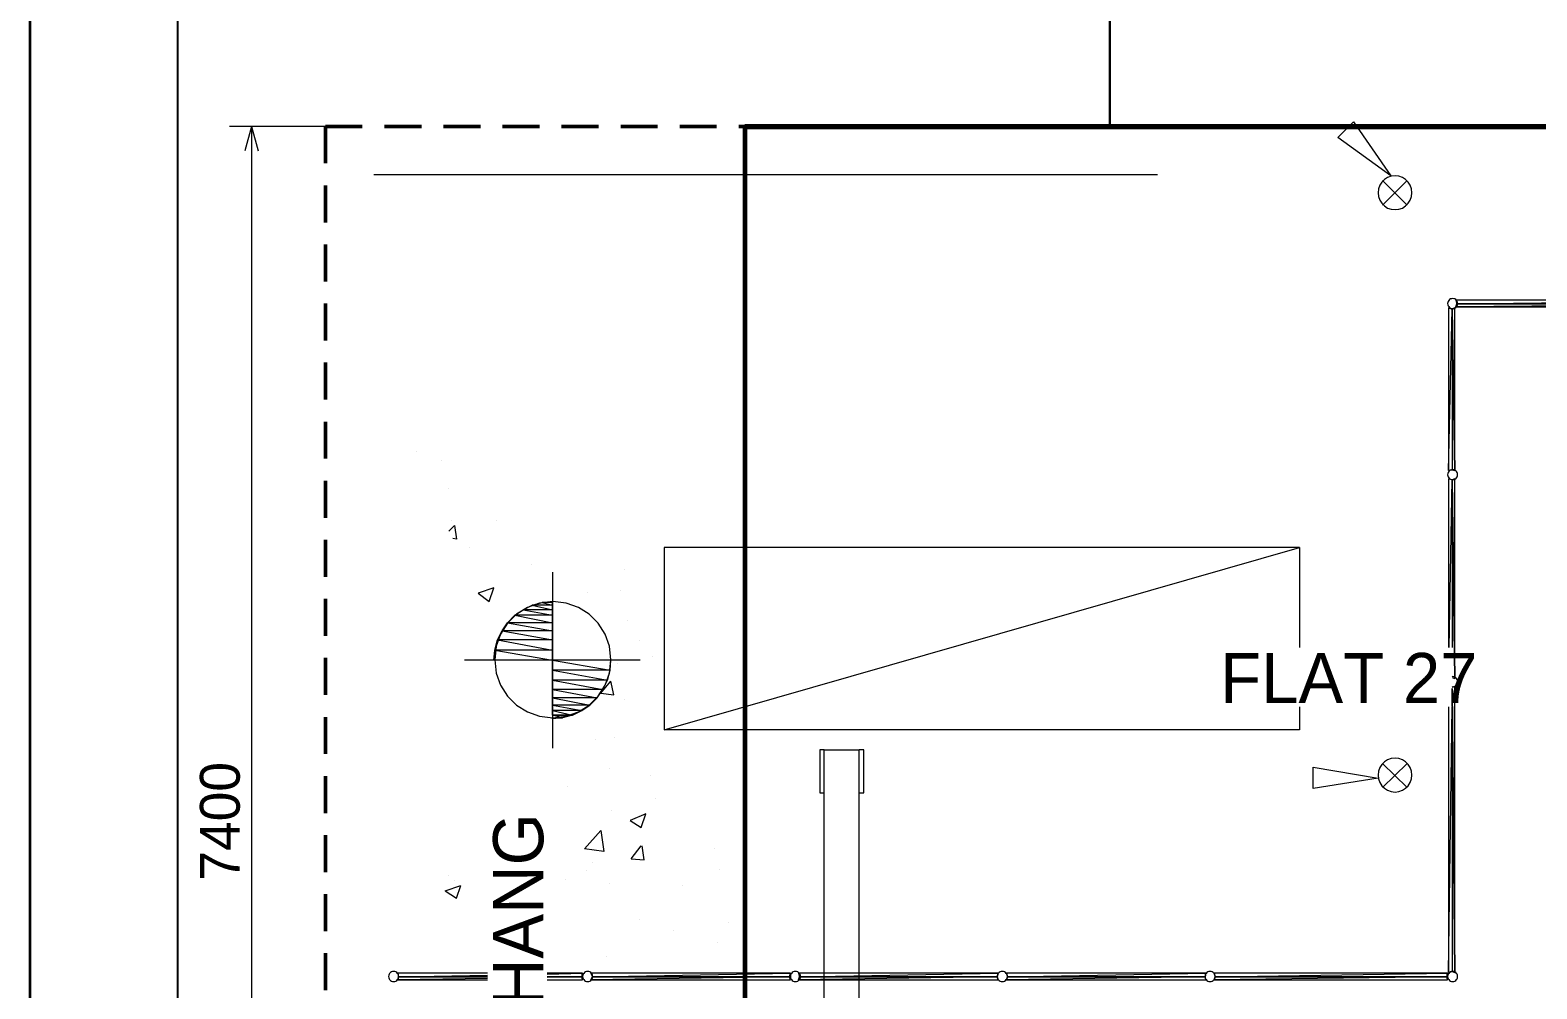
# Paper-space layout '01 Roof Support Layout' of a CAD drawing. Header units: millimetres. Extents: x 5 to 415, y 5 to 292.
# Drawn here: x 5 to 107.1, y 97.3 to 162.2 of the extents above; entities that cross this region are included whole.
import ezdxf
from ezdxf.enums import TextEntityAlignment as Align

# ---------------------------------------------------------------- set-up
doc = ezdxf.new("R2010")
doc.units = ezdxf.units.MM
doc.linetypes.add('DASHED_REVIEW', pattern=[4, 2.5, -1.5])
for name, color, linetype in [('BEAMS', 7, 'Continuous'), ('DIMENSIONS', 7, 'Continuous'), ('EXISTING', 7, 'Continuous'), ('FRAME', 7, 'Continuous'), ('LOAD_BEARING_WALLS', 7, 'Continuous'), ('OVERHANG_SUPPORT', 7, 'Continuous'), ('PROPOSED', 7, 'Continuous'), ('TEXT', 7, 'Continuous')]:
    doc.layers.add(name, color=color, linetype=linetype)

# ---------------------------------------------------------------- blocks, each defined once
blk = doc.blocks.new('SHEET_01')
at = {"layer": 'BEAMS', "color": 7, "linetype": 'DASHED_REVIEW', "lineweight": 50}
for q in [(53.4, 155.66), (25, 61.54)]:
    blk.add_line((25, 155.66), q, dxfattribs=at)
at = {"layer": 'DIMENSIONS', "color": 7, "linetype": 'Continuous', "lineweight": 13}
for p, q in [((25, 155.66), (18.5, 155.66)), ((20, 155.66), (19.55, 154.01)), ((20, 155.66), (20, 61.54)), ((20, 155.66), (20.45, 154.01))]:
    blk.add_line(p, q, dxfattribs=at)
at = {"layer": 'EXISTING', "color": 7, "linetype": 'Continuous', "lineweight": 30}
blk.add_line((78.13, 155.66), (78.13, 245), dxfattribs=at)
at = {"layer": 'EXISTING', "color": 254, "lineweight": 13}
blk.add_line((78.07, 155.66), (53.4, 155.66), dxfattribs=at)
at = {"layer": 'EXISTING', "color": 7, "lineweight": 30}
blk.add_line((53.4, 155.66), (78.13, 155.66), dxfattribs=at)
at = {"layer": 'EXISTING', "color": 254, "linetype": 'Continuous', "lineweight": 13}
for p, q in [((93.57, 154.91), (94.63, 155.97)), ((94.63, 155.97), (97.17, 152.31)), ((97.17, 152.31), (93.57, 154.91)), ((29.22, 152.37), (28.29, 152.37)), ((81.36, 152.37), (28.29, 152.37)), ((81.36, 152.37), (29.22, 152.37)), ((96.94, 152.19), (96.73, 152.06)), ((97.18, 152.28), (96.94, 152.19)), ((97.45, 152.31), (97.18, 152.28)), ((97.71, 152.28), (97.45, 152.31)), ((97.95, 152.19), (97.71, 152.28)), ((98.16, 152.06), (97.95, 152.19)), ((96.33, 151.43), (96.3, 151.16)), ((96.3, 151.16), (96.33, 150.9)), ((96.42, 151.67), (96.33, 151.43)), ((96.55, 151.88), (96.42, 151.67)), ((96.73, 152.06), (96.55, 151.88)), ((96.61, 152), (98.28, 150.33)), ((96.61, 150.33), (98.28, 152)), ((98.34, 151.88), (98.16, 152.06)), ((98.48, 151.67), (98.34, 151.88)), ((98.56, 151.43), (98.48, 151.67)), ((98.59, 151.16), (98.56, 151.43)), ((98.56, 150.9), (98.59, 151.16)), ((96.33, 150.9), (96.42, 150.66)), ((96.42, 150.66), (96.55, 150.45)), ((96.55, 150.45), (96.73, 150.27)), ((96.73, 150.27), (96.94, 150.13)), ((96.94, 150.13), (97.18, 150.05)), ((97.18, 150.05), (97.45, 150.02)), ((97.45, 150.02), (97.71, 150.05)), ((97.71, 150.05), (97.95, 150.13)), ((97.95, 150.13), (98.16, 150.27)), ((98.16, 150.27), (98.34, 150.45)), ((98.34, 150.45), (98.48, 150.66)), ((98.48, 150.66), (98.56, 150.9)), ((101.07, 143.38), (101.07, 132.35)), ((101.32, 143.26), (101.07, 143.38)), ((101.07, 132.35), (101.32, 143.26)), ((101.51, 143.38), (101.32, 143.26)), ((101.32, 143.26), (101.32, 132.41)), ((101.51, 132.35), (101.32, 143.26)), ((101.32, 143.26), (101.51, 132.35)), ((101.51, 132.35), (101.51, 143.38)), ((120.98, 143.88), (101.57, 143.88)), ((101.57, 143.88), (101.63, 143.63)), ((120.85, 143.63), (101.57, 143.44)), ((101.57, 143.44), (101.63, 143.63)), ((101.57, 143.44), (120.98, 143.44)), ((101.63, 143.63), (120.98, 143.88)), ((101.63, 143.63), (120.85, 143.63)), ((120.85, 143.63), (101.63, 143.63)), ((31.2, 133.65), (31.2, 133.65)), ((32.87, 133.03), (32.87, 133.03)), ((101.32, 132.41), (101.07, 132.35)), ((101.32, 131.73), (101.07, 131.79)), ((101.07, 131.79), (101.07, 120.37)), ((101.11, 120.37), (101.32, 131.73)), ((101.32, 132.41), (101.51, 132.35)), ((101.51, 131.79), (101.32, 131.73)), ((101.51, 118.27), (101.32, 131.73)), ((101.32, 131.73), (101.51, 118.27)), ((101.32, 131.73), (101.32, 120.37)), ((101.51, 118.27), (101.51, 131.79)), ((33.31, 131.17), (33.31, 131.17)), ((33.37, 128.25), (33.74, 128.63)), ((33.56, 129), (33.56, 129)), ((33.74, 128.63), (33.87, 127.7)), ((36.59, 129), (36.59, 129)), ((33.87, 127.7), (33.62, 127.76)), ((34.73, 127.14), (34.73, 127.14)), ((47.94, 127.14), (47.94, 114.8)), ((47.94, 114.8), (90.97, 127.14)), ((90.97, 127.14), (47.94, 127.14)), ((90.97, 127.14), (90.97, 120.37)), ((38.95, 125.96), (38.95, 125.96)), ((45.27, 125.65), (45.27, 125.65)), ((36.41, 124.41), (35.35, 124.04)), ((35.35, 124.04), (36.1, 123.48)), ((36.1, 123.48), (36.41, 124.41)), ((42.73, 124.1), (42.73, 124.1)), ((44.96, 124.22), (44.96, 124.22)), ((45.46, 122.18), (45.46, 122.18)), ((46.27, 120.81), (46.27, 120.81)), ((47.13, 119.76), (47.13, 119.76)), ((44.78, 119.26), (44.78, 119.26)), ((43.66, 117.28), (44.34, 118.09)), ((44.53, 117.16), (44.34, 118.09)), ((101.32, 118.33), (101.51, 118.27)), ((101.51, 117.71), (101.32, 117.65)), ((101.51, 98.37), (101.32, 117.6)), ((101.32, 117.6), (101.51, 98.37)), ((101.51, 98.37), (101.51, 117.71)), ((41.55, 116.35), (41.55, 116.35)), ((43.66, 117.28), (44.53, 117.16)), ((45.27, 116.85), (45.27, 116.85)), ((90.97, 116.35), (90.97, 114.8)), ((101.07, 98.37), (101.31, 116.35)), ((101.07, 116.35), (101.07, 98.37)), ((101.32, 116.35), (101.32, 98.43)), ((44.59, 114.3), (44.59, 114.3)), ((90.97, 114.8), (47.94, 114.8)), ((43.29, 114.12), (43.29, 114.12)), ((96.55, 112.45), (96.42, 112.24)), ((96.73, 112.63), (96.55, 112.45)), ((96.61, 112.51), (98.28, 110.89)), ((96.61, 110.89), (98.28, 112.51)), ((96.94, 112.76), (96.73, 112.63)), ((97.18, 112.85), (96.94, 112.76)), ((97.45, 112.88), (97.18, 112.85)), ((97.71, 112.85), (97.45, 112.88)), ((97.95, 112.76), (97.71, 112.85)), ((98.16, 112.63), (97.95, 112.76)), ((98.34, 112.45), (98.16, 112.63)), ((98.48, 112.24), (98.34, 112.45)), ((44.22, 112.2), (44.22, 112.2)), ((47.01, 111.7), (47.01, 111.7)), ((91.9, 112.26), (96.3, 111.51)), ((91.9, 110.83), (91.9, 112.26)), ((96.3, 111.51), (91.9, 110.83)), ((96.33, 111.99), (96.3, 111.73)), ((96.3, 111.73), (96.33, 111.47)), ((96.42, 112.24), (96.33, 111.99)), ((96.33, 111.47), (96.42, 111.23)), ((98.56, 111.99), (98.48, 112.24)), ((98.48, 111.23), (98.56, 111.47)), ((98.59, 111.73), (98.56, 111.99)), ((98.56, 111.47), (98.59, 111.73)), ((41.37, 110.96), (41.37, 110.96)), ((96.42, 111.23), (96.55, 111.01)), ((96.55, 111.01), (96.73, 110.84)), ((96.73, 110.84), (96.94, 110.7)), ((96.94, 110.7), (97.18, 110.61)), ((97.18, 110.61), (97.45, 110.58)), ((97.45, 110.58), (97.71, 110.61)), ((97.71, 110.61), (97.95, 110.7)), ((97.95, 110.7), (98.16, 110.84)), ((98.16, 110.84), (98.34, 111.01)), ((98.34, 111.01), (98.48, 111.23)), ((44.41, 109.34), (44.41, 109.34)), ((47.38, 110.15), (47.38, 110.15)), ((46.7, 109.1), (45.65, 108.66)), ((45.65, 108.66), (46.39, 108.17)), ((46.39, 108.17), (46.7, 109.1)), ((42.55, 106.74), (43.66, 107.98)), ((43.66, 107.98), (43.85, 106.55)), ((43.85, 106.55), (42.55, 106.74)), ((45.71, 106.06), (46.39, 106.93)), ((46.58, 106), (46.45, 106.93)), ((51.35, 106.74), (51.35, 106.74)), ((42.67, 105.25), (42.67, 105.25)), ((43.1, 105.81), (43.1, 105.81)), ((45.71, 106.06), (46.58, 106)), ((51.72, 105.31), (51.72, 105.31)), ((33.12, 103.89), (34.18, 104.26)), ((33.31, 104.94), (33.31, 104.94)), ((33.74, 104.57), (33.74, 104.57)), ((33.87, 103.39), (34.18, 104.26)), ((41.24, 104.63), (41.24, 104.63)), ((44.22, 104.38), (44.22, 104.38)), ((49.18, 104.26), (49.18, 104.26)), ((33.12, 103.89), (33.87, 103.39)), ((33.99, 103.76), (33.99, 103.76)), ((46.27, 101.97), (46.27, 101.97)), ((48.56, 101.22), (48.56, 101.22)), ((52.28, 101.72), (52.28, 101.72)), ((51.54, 100.42), (51.54, 100.42)), ((44.03, 99.42), (44.03, 99.42)), ((29.9, 98.31), (29.96, 98.06)), ((35.98, 98.31), (29.9, 98.31)), ((29.9, 97.87), (29.96, 98.06)), ((29.96, 98.06), (35.98, 98.18)), ((29.96, 98.06), (35.98, 98.06)), ((35.98, 98.06), (29.96, 98.06)), ((40.01, 98.26), (42.42, 98.31)), ((42.42, 98.31), (40.01, 98.31)), ((40.01, 98.06), (42.36, 98.06)), ((42.36, 98.06), (40.01, 98.02)), ((42.36, 98.06), (40.01, 98.06)), ((42.42, 98.31), (42.36, 98.06)), ((42.42, 97.87), (42.36, 98.06)), ((56.5, 98.31), (42.98, 98.31)), ((42.98, 98.31), (43.1, 98.06)), ((56.43, 98.06), (42.98, 97.87)), ((42.98, 97.87), (43.1, 98.06)), ((43.1, 98.06), (56.5, 98.31)), ((43.1, 98.06), (56.43, 98.06)), ((56.43, 98.06), (43.1, 98.06)), ((56.5, 98.31), (56.43, 98.06)), ((56.5, 97.87), (56.43, 98.06)), ((70.57, 98.31), (57.05, 98.31)), ((57.05, 98.31), (57.12, 98.06)), ((70.51, 98.06), (57.05, 97.87)), ((57.05, 97.87), (57.12, 98.06)), ((57.12, 98.06), (70.57, 98.31)), ((57.12, 98.06), (70.51, 98.06)), ((70.51, 98.06), (57.12, 98.06)), ((70.57, 98.31), (70.51, 98.06)), ((70.57, 97.87), (70.51, 98.06)), ((84.64, 98.31), (71.13, 98.31)), ((71.13, 98.31), (71.19, 98.06)), ((84.58, 98.06), (71.13, 97.87)), ((71.13, 97.87), (71.19, 98.06)), ((71.19, 98.06), (84.64, 98.31)), ((71.19, 98.06), (84.58, 98.06)), ((84.58, 98.06), (71.19, 98.06)), ((84.64, 98.31), (84.58, 98.06)), ((84.64, 97.87), (84.58, 98.06)), ((101.01, 98.31), (85.2, 98.31)), ((85.2, 98.31), (85.26, 98.06)), ((100.95, 98.06), (85.2, 97.87)), ((85.2, 97.87), (85.26, 98.06)), ((85.26, 98.06), (101.01, 98.31)), ((85.26, 98.06), (100.95, 98.06)), ((100.95, 98.06), (85.26, 98.06)), ((101.01, 98.31), (100.95, 98.06)), ((101.01, 97.87), (100.95, 98.06)), ((101.32, 98.43), (101.07, 98.37)), ((101.32, 98.43), (101.51, 98.37)), ((35.98, 97.96), (29.9, 97.87)), ((29.9, 97.87), (35.98, 97.87)), ((40.01, 97.87), (42.42, 97.87)), ((42.98, 97.87), (56.5, 97.87)), ((57.05, 97.87), (70.57, 97.87)), ((71.13, 97.87), (84.64, 97.87)), ((85.2, 97.87), (101.01, 97.87))]:
    blk.add_line(p, q, dxfattribs=at)
at = {"layer": 'FRAME', "color": 7, "linetype": 'Continuous', "lineweight": 35}
blk.add_line((5, 5), (5, 292), dxfattribs=at)
at = {"layer": 'FRAME', "color": 7, "linetype": 'Continuous', "lineweight": 25}
blk.add_line((15, 16), (15, 277), dxfattribs=at)
at = {"layer": 'LOAD_BEARING_WALLS', "color": 7, "lineweight": 70}
blk.add_line((53.4, 155.66), (136.48, 155.66), dxfattribs=at)
at = {"layer": 'OVERHANG_SUPPORT', "color": 7, "linetype": 'Continuous', "lineweight": 60}
blk.add_line((53.4, 155.66), (53.4, 61.54), dxfattribs=at)
at = {"layer": 'PROPOSED', "color": 250, "linetype": 'Continuous', "lineweight": 13}
for p, q in [((101.14, 143.93), (101.09, 143.87)), ((101.2, 143.97), (101.14, 143.93)), ((101.27, 143.99), (101.2, 143.97)), ((101.35, 144), (101.27, 143.99)), ((101.43, 143.99), (101.35, 144)), ((101.5, 143.97), (101.43, 143.99)), ((101.57, 143.93), (101.5, 143.97)), ((101.62, 143.87), (101.57, 143.93)), ((101.02, 143.74), (101.01, 143.66)), ((101.01, 143.66), (101.02, 143.58)), ((101.05, 143.81), (101.02, 143.74)), ((101.02, 143.58), (101.05, 143.51)), ((101.09, 143.87), (101.05, 143.81)), ((101.05, 143.51), (101.09, 143.45)), ((101.09, 143.45), (101.14, 143.39)), ((101.14, 143.39), (101.2, 143.35)), ((101.2, 143.35), (101.27, 143.33)), ((101.27, 143.33), (101.35, 143.32)), ((101.35, 143.32), (101.43, 143.33)), ((101.43, 143.33), (101.5, 143.35)), ((101.5, 143.35), (101.57, 143.39)), ((101.63, 143.63), (101.57, 143.44)), ((101.57, 143.39), (101.62, 143.45)), ((101.66, 143.81), (101.62, 143.87)), ((101.62, 143.45), (101.66, 143.51)), ((101.68, 143.74), (101.66, 143.81)), ((101.66, 143.51), (101.68, 143.58)), ((101.69, 143.66), (101.68, 143.74)), ((101.68, 143.58), (101.69, 143.66)), ((101.02, 132.15), (101.01, 132.07)), ((101.01, 132.07), (101.02, 131.99)), ((101.05, 132.22), (101.02, 132.15)), ((101.02, 131.99), (101.05, 131.92)), ((101.09, 132.28), (101.05, 132.22)), ((101.05, 131.92), (101.09, 131.85)), ((101.07, 132.35), (101.32, 132.41)), ((101.14, 132.33), (101.09, 132.28)), ((101.09, 131.85), (101.14, 131.8)), ((101.2, 132.37), (101.14, 132.33)), ((101.14, 131.8), (101.2, 131.76)), ((101.27, 132.4), (101.2, 132.37)), ((101.2, 131.76), (101.27, 131.74)), ((101.35, 132.41), (101.27, 132.4)), ((101.27, 131.74), (101.35, 131.73)), ((101.43, 132.4), (101.35, 132.41)), ((101.35, 131.73), (101.43, 131.74)), ((101.5, 132.37), (101.43, 132.4)), ((101.43, 131.74), (101.5, 131.76)), ((101.57, 132.33), (101.5, 132.37)), ((101.5, 131.76), (101.57, 131.8)), ((101.62, 132.28), (101.57, 132.33)), ((101.57, 131.8), (101.62, 131.85)), ((101.66, 132.22), (101.62, 132.28)), ((101.62, 131.85), (101.66, 131.92)), ((101.68, 132.15), (101.66, 132.22)), ((101.66, 131.92), (101.68, 131.99)), ((101.69, 132.07), (101.68, 132.15)), ((101.68, 131.99), (101.69, 132.07)), ((40.38, 125.46), (40.38, 113.56)), ((37.94, 122.62), (37.33, 122.01)), ((37.34, 122.05), (37.83, 122.55)), ((37.83, 122.55), (38.39, 122.92)), ((40.38, 122.55), (37.83, 122.55)), ((37.83, 122.55), (40.38, 122.05)), ((38.68, 123.08), (37.94, 122.62)), ((38.39, 122.92), (39.01, 123.23)), ((40.38, 122.92), (38.39, 122.92)), ((38.39, 122.92), (40.38, 122.55)), ((39.5, 123.38), (38.68, 123.08)), ((39.01, 123.23), (39.69, 123.42)), ((40.38, 123.23), (39.01, 123.23)), ((39.01, 123.23), (40.38, 122.92)), ((40.41, 123.48), (39.5, 123.38)), ((39.69, 123.42), (40.38, 123.48)), ((40.38, 123.42), (39.69, 123.42)), ((39.69, 123.42), (40.38, 123.23)), ((40.38, 123.48), (40.38, 123.42)), ((40.38, 123.23), (40.38, 123.42)), ((40.38, 122.92), (40.38, 123.23)), ((40.38, 122.55), (40.38, 122.92)), ((40.38, 122.05), (40.38, 122.55)), ((41.31, 123.38), (40.41, 123.48)), ((42.14, 123.08), (41.31, 123.38)), ((42.87, 122.62), (42.14, 123.08)), ((43.48, 122.01), (42.87, 122.62)), ((36.66, 120.88), (36.97, 121.5)), ((37.33, 122.01), (36.87, 121.27)), ((36.97, 121.5), (37.34, 122.05)), ((40.38, 121.5), (36.97, 121.5)), ((36.97, 121.5), (40.38, 120.88)), ((40.38, 122.05), (37.34, 122.05)), ((37.34, 122.05), (40.38, 121.5)), ((40.38, 121.5), (40.38, 122.05)), ((40.38, 120.88), (40.38, 121.5)), ((43.94, 121.27), (43.48, 122.01)), ((36.47, 120.19), (36.66, 120.88)), ((36.57, 120.45), (36.47, 119.54)), ((36.87, 121.27), (36.57, 120.45)), ((40.38, 120.88), (36.66, 120.88)), ((36.66, 120.88), (40.38, 120.19)), ((40.38, 120.19), (40.38, 120.88)), ((44.24, 120.45), (43.94, 121.27)), ((44.34, 119.54), (44.24, 120.45)), ((46.33, 119.51), (34.42, 119.51)), ((36.41, 119.51), (36.47, 120.19)), ((40.38, 119.51), (36.41, 119.51)), ((40.38, 120.19), (36.47, 120.19)), ((36.47, 120.19), (40.38, 119.51)), ((36.47, 119.54), (36.57, 118.64)), ((40.38, 119.51), (40.38, 120.19)), ((44.34, 119.51), (40.38, 119.51)), ((40.38, 119.51), (44.28, 118.83)), ((40.38, 118.83), (40.38, 119.51)), ((44.24, 118.64), (44.34, 119.54)), ((44.28, 118.83), (44.34, 119.51)), ((36.57, 118.64), (36.87, 117.81)), ((44.28, 118.83), (40.38, 118.83)), ((40.38, 118.83), (44.1, 118.15)), ((40.38, 118.15), (40.38, 118.83)), ((43.94, 117.81), (44.24, 118.64)), ((44.1, 118.15), (44.28, 118.83)), ((101.35, 118.4), (101.32, 118.39)), ((101.43, 118.39), (101.35, 118.4)), ((101.5, 118.36), (101.43, 118.39)), ((36.87, 117.81), (37.33, 117.08)), ((44.1, 118.15), (40.38, 118.15)), ((40.38, 118.15), (43.79, 117.53)), ((40.38, 117.53), (40.38, 118.15)), ((43.79, 117.53), (40.38, 117.53)), ((40.38, 117.53), (43.41, 116.97)), ((40.38, 116.97), (40.38, 117.53)), ((43.41, 116.97), (43.79, 117.53)), ((43.48, 117.08), (43.94, 117.81)), ((43.79, 117.53), (44.1, 118.15)), ((101.32, 117.72), (101.35, 117.71)), ((101.35, 117.71), (101.43, 117.72)), ((101.43, 117.72), (101.5, 117.75)), ((101.57, 118.32), (101.5, 118.36)), ((101.5, 117.75), (101.57, 117.79)), ((101.62, 118.27), (101.57, 118.32)), ((101.57, 117.79), (101.62, 117.84)), ((101.66, 118.2), (101.62, 118.27)), ((101.62, 117.84), (101.66, 117.91)), ((101.68, 118.13), (101.66, 118.2)), ((101.66, 117.91), (101.68, 117.98)), ((101.69, 118.06), (101.68, 118.13)), ((101.68, 117.98), (101.69, 118.06)), ((37.33, 117.08), (37.94, 116.47)), ((37.94, 116.47), (38.68, 116.01)), ((43.41, 116.97), (40.38, 116.97)), ((40.38, 116.97), (42.92, 116.47)), ((40.38, 116.47), (40.38, 116.97)), ((42.92, 116.47), (40.38, 116.47)), ((40.38, 116.47), (42.36, 116.1)), ((40.38, 116.1), (40.38, 116.47)), ((42.14, 116.01), (42.87, 116.47)), ((42.36, 116.1), (42.92, 116.47)), ((42.87, 116.47), (43.48, 117.08)), ((42.92, 116.47), (43.41, 116.97)), ((38.68, 116.01), (39.5, 115.71)), ((39.5, 115.71), (40.41, 115.61)), ((42.36, 116.1), (40.38, 116.1)), ((40.38, 116.1), (41.74, 115.79)), ((40.38, 115.79), (40.38, 116.1)), ((41.74, 115.79), (40.38, 115.79)), ((40.38, 115.79), (40.38, 115.61)), ((41.06, 115.61), (40.38, 115.79)), ((40.38, 115.79), (41.74, 115.79)), ((40.38, 115.61), (41.06, 115.61)), ((41.06, 115.61), (40.38, 115.54)), ((40.38, 115.54), (40.38, 115.61)), ((40.41, 115.61), (41.31, 115.71)), ((41.74, 115.79), (41.06, 115.61)), ((41.31, 115.71), (42.14, 116.01)), ((41.74, 115.79), (42.36, 116.1)), ((58.79, 113.44), (58.48, 113.44)), ((58.48, 113.44), (58.48, 110.52)), ((58.79, 68.98), (58.79, 113.44)), ((58.79, 113.44), (61.15, 113.44)), ((61.15, 68.98), (61.15, 113.44)), ((61.46, 113.44), (61.15, 113.44)), ((61.46, 110.52), (61.46, 113.44)), ((58.48, 110.52), (58.79, 110.52)), ((61.15, 110.52), (61.46, 110.52)), ((29.29, 98.17), (29.28, 98.09)), ((29.28, 98.09), (29.29, 98.01)), ((29.31, 98.24), (29.29, 98.17)), ((29.29, 98.01), (29.31, 97.94)), ((29.35, 98.3), (29.31, 98.24)), ((29.41, 98.36), (29.35, 98.3)), ((29.47, 98.4), (29.41, 98.36)), ((29.54, 98.42), (29.47, 98.4)), ((29.62, 98.43), (29.54, 98.42)), ((29.7, 98.42), (29.62, 98.43)), ((29.77, 98.4), (29.7, 98.42)), ((29.83, 98.36), (29.77, 98.4)), ((29.89, 98.3), (29.83, 98.36)), ((29.93, 98.24), (29.89, 98.3)), ((29.96, 98.06), (29.9, 97.87)), ((29.95, 98.17), (29.93, 98.24)), ((29.93, 97.94), (29.95, 98.01)), ((29.96, 98.09), (29.95, 98.17)), ((29.95, 98.01), (29.96, 98.09)), ((42.36, 98.06), (42.42, 98.31)), ((42.43, 98.17), (42.42, 98.09)), ((42.42, 98.09), (42.43, 98.01)), ((42.46, 98.24), (42.43, 98.17)), ((42.43, 98.01), (42.46, 97.94)), ((42.5, 98.3), (42.46, 98.24)), ((42.55, 98.36), (42.5, 98.3)), ((42.61, 98.4), (42.55, 98.36)), ((42.68, 98.42), (42.61, 98.4)), ((42.76, 98.43), (42.68, 98.42)), ((42.84, 98.42), (42.76, 98.43)), ((42.91, 98.4), (42.84, 98.42)), ((42.98, 98.36), (42.91, 98.4)), ((43.03, 98.3), (42.98, 98.36)), ((43.1, 98.06), (42.98, 97.87)), ((43.07, 98.24), (43.03, 98.3)), ((43.09, 98.17), (43.07, 98.24)), ((43.07, 97.94), (43.09, 98.01)), ((43.1, 98.09), (43.09, 98.17)), ((43.09, 98.01), (43.1, 98.09)), ((56.43, 98.06), (56.5, 98.31)), ((56.51, 98.17), (56.5, 98.09)), ((56.5, 98.09), (56.51, 98.01)), ((56.53, 98.24), (56.51, 98.17)), ((56.51, 98.01), (56.53, 97.94)), ((56.57, 98.3), (56.53, 98.24)), ((56.62, 98.36), (56.57, 98.3)), ((56.69, 98.4), (56.62, 98.36)), ((56.76, 98.42), (56.69, 98.4)), ((56.84, 98.43), (56.76, 98.42)), ((56.92, 98.42), (56.84, 98.43)), ((56.99, 98.4), (56.92, 98.42)), ((57.05, 98.36), (56.99, 98.4)), ((57.1, 98.3), (57.05, 98.36)), ((57.12, 98.06), (57.05, 97.87)), ((57.14, 98.24), (57.1, 98.3)), ((57.17, 98.17), (57.14, 98.24)), ((57.14, 97.94), (57.17, 98.01)), ((57.18, 98.09), (57.17, 98.17)), ((57.17, 98.01), (57.18, 98.09)), ((70.51, 98.06), (70.57, 98.31)), ((70.52, 98.17), (70.51, 98.09)), ((70.51, 98.09), (70.52, 98.01)), ((70.54, 98.24), (70.52, 98.17)), ((70.52, 98.01), (70.54, 97.94)), ((70.58, 98.3), (70.54, 98.24)), ((70.64, 98.36), (70.58, 98.3)), ((70.7, 98.4), (70.64, 98.36)), ((70.77, 98.42), (70.7, 98.4)), ((70.85, 98.43), (70.77, 98.42)), ((70.93, 98.42), (70.85, 98.43)), ((71, 98.4), (70.93, 98.42)), ((71.06, 98.36), (71, 98.4)), ((71.12, 98.3), (71.06, 98.36)), ((71.16, 98.24), (71.12, 98.3)), ((71.19, 98.06), (71.13, 97.87)), ((71.18, 98.17), (71.16, 98.24)), ((71.16, 97.94), (71.18, 98.01)), ((71.19, 98.09), (71.18, 98.17)), ((71.18, 98.01), (71.19, 98.09)), ((84.58, 98.06), (84.64, 98.31)), ((84.59, 98.17), (84.58, 98.09)), ((84.58, 98.09), (84.59, 98.01)), ((84.62, 98.24), (84.59, 98.17)), ((84.59, 98.01), (84.62, 97.94)), ((84.66, 98.3), (84.62, 98.24)), ((84.71, 98.36), (84.66, 98.3)), ((84.77, 98.4), (84.71, 98.36)), ((84.84, 98.42), (84.77, 98.4)), ((84.92, 98.43), (84.84, 98.42)), ((85, 98.42), (84.92, 98.43)), ((85.07, 98.4), (85, 98.42)), ((85.14, 98.36), (85.07, 98.4)), ((85.19, 98.3), (85.14, 98.36)), ((85.23, 98.24), (85.19, 98.3)), ((85.26, 98.06), (85.2, 97.87)), ((85.25, 98.17), (85.23, 98.24)), ((85.23, 97.94), (85.25, 98.01)), ((85.26, 98.09), (85.25, 98.17)), ((85.25, 98.01), (85.26, 98.09)), ((100.95, 98.06), (101.01, 98.31)), ((101.02, 98.17), (101.01, 98.09)), ((101.01, 98.09), (101.02, 98.01)), ((101.05, 98.24), (101.02, 98.17)), ((101.02, 98.01), (101.05, 97.94)), ((101.09, 98.3), (101.05, 98.24)), ((101.07, 98.37), (101.32, 98.43)), ((101.14, 98.36), (101.09, 98.3)), ((101.2, 98.4), (101.14, 98.36)), ((101.27, 98.42), (101.2, 98.4)), ((101.35, 98.43), (101.27, 98.42)), ((101.43, 98.42), (101.35, 98.43)), ((101.5, 98.4), (101.43, 98.42)), ((101.57, 98.36), (101.5, 98.4)), ((101.62, 98.3), (101.57, 98.36)), ((101.66, 98.24), (101.62, 98.3)), ((101.68, 98.17), (101.66, 98.24)), ((101.66, 97.94), (101.68, 98.01)), ((101.69, 98.09), (101.68, 98.17)), ((101.68, 98.01), (101.69, 98.09)), ((29.31, 97.94), (29.35, 97.88)), ((29.35, 97.88), (29.41, 97.82)), ((29.41, 97.82), (29.47, 97.78)), ((29.47, 97.78), (29.54, 97.76)), ((29.54, 97.76), (29.62, 97.75)), ((29.62, 97.75), (29.7, 97.76)), ((29.7, 97.76), (29.77, 97.78)), ((29.77, 97.78), (29.83, 97.82)), ((29.83, 97.82), (29.89, 97.88)), ((29.89, 97.88), (29.93, 97.94)), ((42.46, 97.94), (42.5, 97.88)), ((42.5, 97.88), (42.55, 97.82)), ((42.55, 97.82), (42.61, 97.78)), ((42.61, 97.78), (42.68, 97.76)), ((42.68, 97.76), (42.76, 97.75)), ((42.76, 97.75), (42.84, 97.76)), ((42.84, 97.76), (42.91, 97.78)), ((42.91, 97.78), (42.98, 97.82)), ((42.98, 97.82), (43.03, 97.88)), ((43.03, 97.88), (43.07, 97.94)), ((56.53, 97.94), (56.57, 97.88)), ((56.57, 97.88), (56.62, 97.82)), ((56.62, 97.82), (56.69, 97.78)), ((56.69, 97.78), (56.76, 97.76)), ((56.76, 97.76), (56.84, 97.75)), ((56.84, 97.75), (56.92, 97.76)), ((56.92, 97.76), (56.99, 97.78)), ((56.99, 97.78), (57.05, 97.82)), ((57.05, 97.82), (57.1, 97.88)), ((57.1, 97.88), (57.14, 97.94)), ((70.54, 97.94), (70.58, 97.88)), ((70.58, 97.88), (70.64, 97.82)), ((70.64, 97.82), (70.7, 97.78)), ((70.7, 97.78), (70.77, 97.76)), ((70.77, 97.76), (70.85, 97.75)), ((70.85, 97.75), (70.93, 97.76)), ((70.93, 97.76), (71, 97.78)), ((71, 97.78), (71.06, 97.82)), ((71.06, 97.82), (71.12, 97.88)), ((71.12, 97.88), (71.16, 97.94)), ((84.62, 97.94), (84.66, 97.88)), ((84.66, 97.88), (84.71, 97.82)), ((84.71, 97.82), (84.77, 97.78)), ((84.77, 97.78), (84.84, 97.76)), ((84.84, 97.76), (84.92, 97.75)), ((84.92, 97.75), (85, 97.76)), ((85, 97.76), (85.07, 97.78)), ((85.07, 97.78), (85.14, 97.82)), ((85.14, 97.82), (85.19, 97.88)), ((85.19, 97.88), (85.23, 97.94)), ((101.05, 97.94), (101.09, 97.88)), ((101.09, 97.88), (101.14, 97.82)), ((101.14, 97.82), (101.2, 97.78)), ((101.2, 97.78), (101.27, 97.76)), ((101.27, 97.76), (101.35, 97.75)), ((101.35, 97.75), (101.43, 97.76)), ((101.43, 97.76), (101.5, 97.78)), ((101.5, 97.78), (101.57, 97.82)), ((101.57, 97.82), (101.62, 97.88)), ((101.62, 97.88), (101.66, 97.94))]:
    blk.add_line(p, q, dxfattribs=at)
at = {"layer": 'TEXT'}
blk.add_text('FLAT 27', height=3.4, dxfattribs=at).set_placement((94.32, 116.6), align=Align.CENTER)
for s, height, p in [('7400', 2.7, (19.2, 108.6)), ('OVERHANG', 3.4, (39.76, 96.14))]:
    blk.add_text(s, height=height, rotation=90, dxfattribs=at).set_placement(p, align=Align.CENTER)

psp = doc.layouts.new('01 Roof Support Layout')

# ---------------------------------------------------------------- block references
psp.add_blockref('SHEET_01', (0, 0))

doc.saveas('drawing.dxf')
